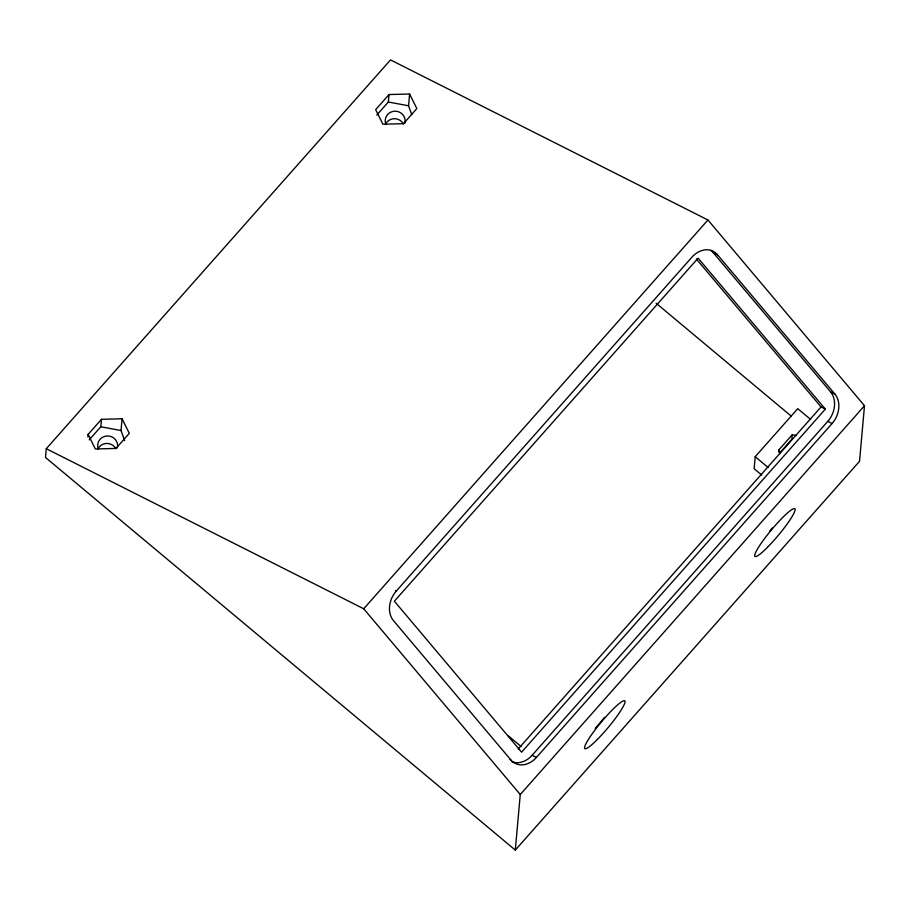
<?xml version="1.0" encoding="UTF-8"?>
<svg xmlns="http://www.w3.org/2000/svg" width="910" height="910" viewBox="0 0 910 910"><rect width="100%" height="100%" fill="white"/><g stroke="black" fill="none" stroke-linecap="round" stroke-linejoin="round"><path stroke-width="1.36" d="M46.285 448.71L45.5 457.457L515.299 850.088L859.54 461.29L864.5 405.735L707.946 219.981L390.515 59.912L46.285 448.71L363.704 608.767L520.258 794.532L515.299 850.088M87.883 436.891L88.111 434.411L101.476 419.317L122.065 418.782L129.3 433.342L115.934 448.437L95.334 448.971L88.111 434.411M89.225 439.849L100.805 426.767L101.476 419.317M124.67 440.588L121.019 430.532L122.065 418.782M376.763 115.092L388.342 102.011L389.014 94.549L409.602 94.026L416.837 108.586L403.471 123.68L382.882 124.215L375.648 109.644L389.014 94.549M411.752 114.569L408.556 105.776L409.602 94.026M810.708 419.499L797.74 408.67L755.209 456.695L754.14 468.707L761.704 475.031M778.721 452.099L778.914 449.847L792.28 434.752L796.33 435.503M792.28 434.752L791.882 439.257L779.404 453.339M363.704 608.767L707.946 219.981M510.874 759.941L393.461 620.631A21.806 17.131 -63.2 0 1 396.248 591.113L691.896 257.212A21.806 17.131 -63.2 0 1 717.455 254.709L834.857 394.019A21.806 17.131 -63.2 0 1 832.07 423.537L536.434 757.438A21.806 17.131 -63.2 0 1 510.874 759.941L510.066 759.532M518.245 748.93L821.047 406.941L825.347 409.113L521.601 752.16L394.371 601.203L698.118 258.144L825.347 409.113M511.75 761.624A21.806 17.131 -63.2 0 0 532.122 755.266L827.77 421.364A21.806 17.131 -63.2 0 0 830.557 391.846L713.144 252.536A21.806 17.131 -63.2 0 0 710.846 250.352M520.258 794.532L864.5 405.735M388.342 102.011L408.556 105.776M100.805 426.767L121.019 430.532M713.144 252.536L717.455 254.709M830.557 391.846L834.857 394.019M827.77 421.364L832.07 423.537M395.452 590.715L396.248 591.113M532.122 755.266L536.434 757.438M656.144 303.246L791.222 416.132M755.209 456.695L768.177 467.535M508.167 735.712L521.134 746.553M696.378 259.031L821.047 406.941M778.914 449.847L780.291 453.612M604.513 717.342A31.156 4.391 -50.1 0 1 595.197 728.318M772.704 527.595A31.156 4.391 -50.1 0 1 769.564 531.36M97.916 449.062A9.964 9.669 5.1 0 1 115.797 448.653M98.416 449.221A9.964 9.669 5.1 0 1 106.879 435.97A9.964 9.669 5.1 0 1 117.356 447.879M385.465 124.306A9.964 9.669 5.1 0 1 403.335 123.897M385.954 124.465A9.964 9.669 5.1 0 1 394.417 111.213A9.964 9.669 5.1 0 1 404.893 123.123M597.392 739.432A31.156 4.391 -50.1 0 0 624.817 700.859A31.156 4.391 -50.1 0 0 592.148 733.858A31.156 4.391 -50.1 0 0 597.392 739.432M767.483 547.32A31.156 4.391 -50.1 0 0 794.919 508.747A31.156 4.391 -50.1 0 0 762.25 541.746A31.156 4.391 -50.1 0 0 767.483 547.32"/></g></svg>
